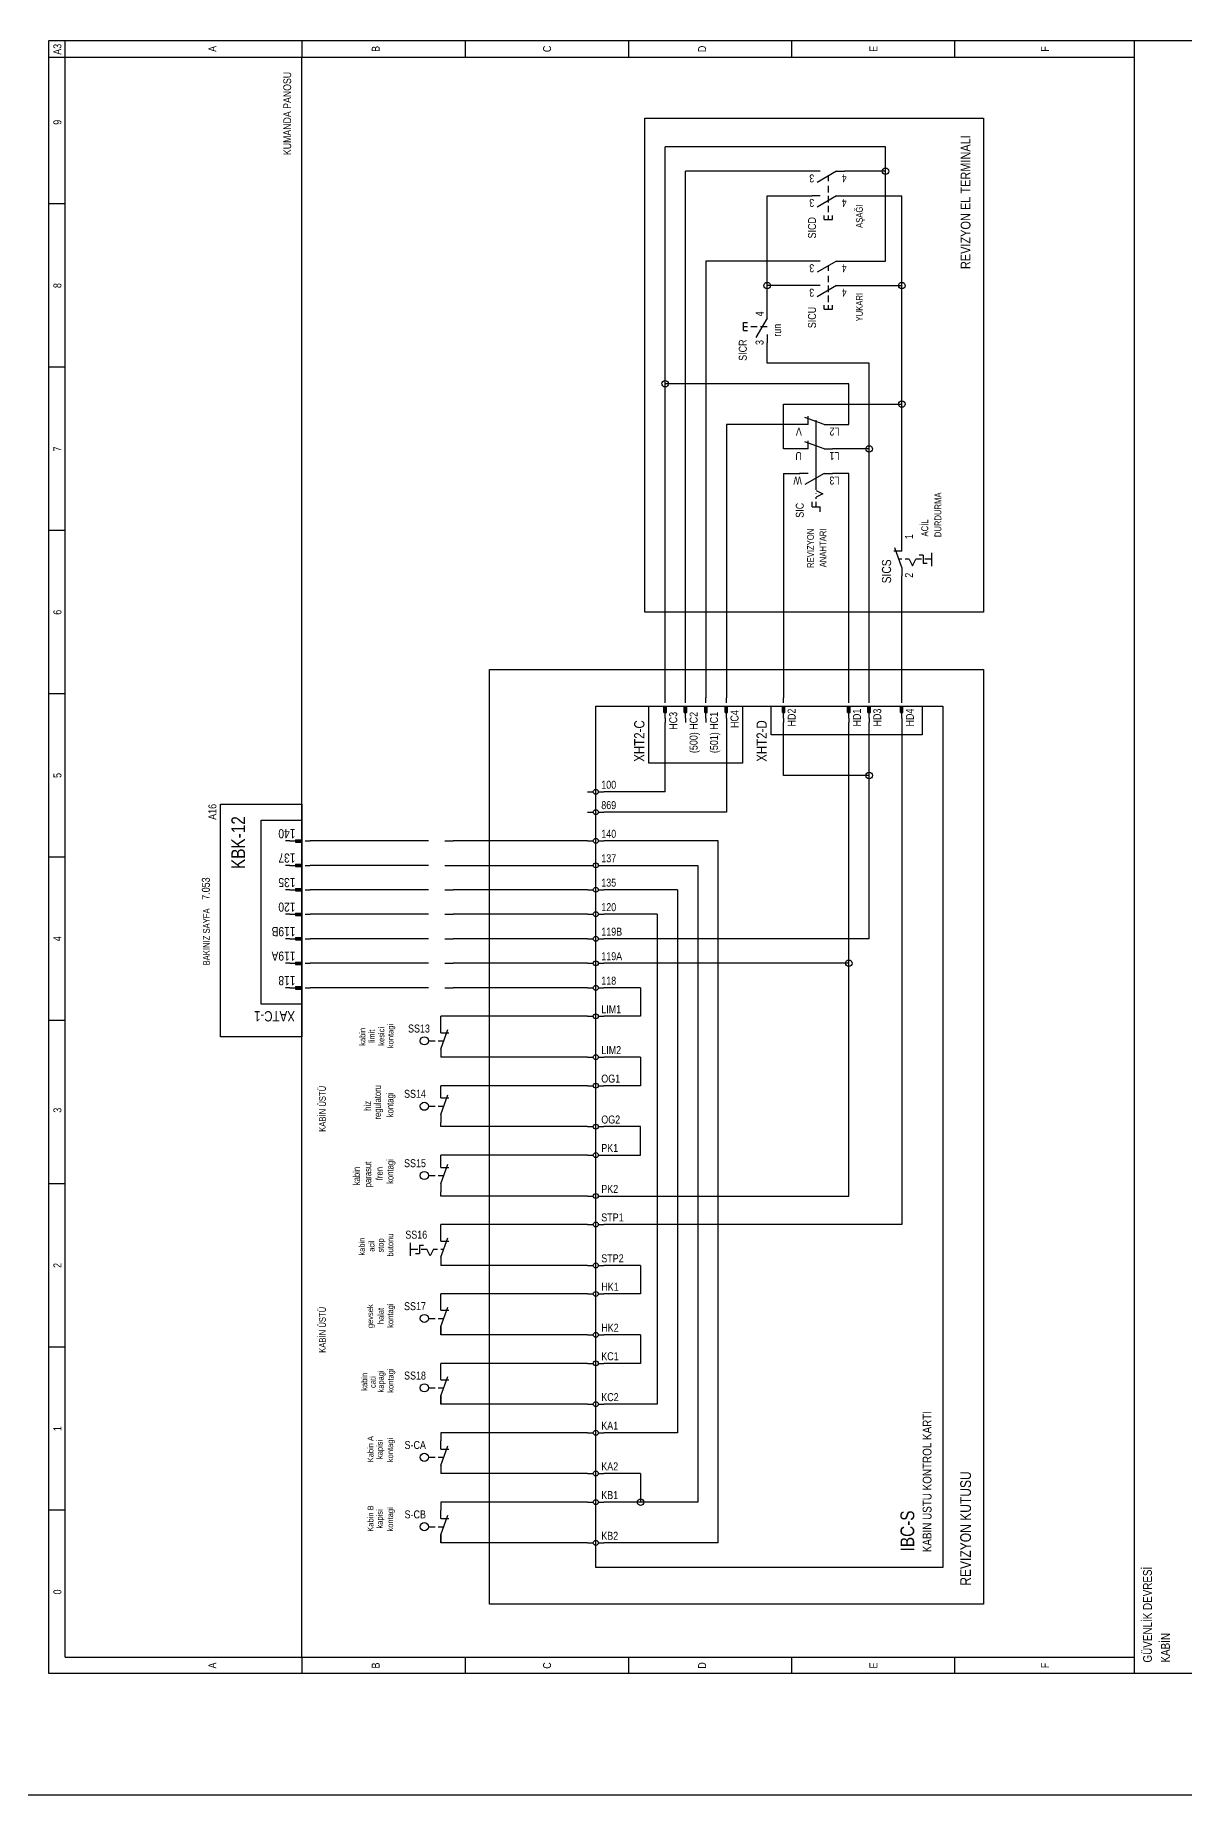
# Model space of a CAD drawing. Header units: centimetres. Extents: x 0 to 14595, y -30 to 2970.
# Drawn here: x 13179 to 13845, y 0 to 1019 of the extents above; entities that cross this region are included whole.
import ezdxf
from ezdxf.enums import TextEntityAlignment as Align

# ---------------------------------------------------------------- set-up
doc = ezdxf.new("R2010")
doc.units = ezdxf.units.CM
for name, color, linetype in [('ASN-CERCEVE', 7, 'CONTINUOUS'), ('ASN-ELEKTRIK', 3, 'CONTINUOUS'), ('ASN-ELEKTRIK-YAZI', 4, 'CONTINUOUS')]:
    doc.layers.add(name, color=color, linetype=linetype)
doc.styles.get("Standard").update_dxf_attribs({"font": 'arial.ttf', "width": 0.8})

msp = doc.modelspace()

# ---------------------------------------------------------------- linework, layer by layer
at = {"layer": 'ASN-CERCEVE'}
for points in [[(0, 0), (14595, 0), (14595, 2970), (0, 2970)], [(100, 0), (14570, 0), (14570, 2970), (100, 2970)]]:
    msp.add_lwpolyline(points, close=True, dxfattribs=at)
at = {"layer": 'ASN-ELEKTRIK'}
for p, q in [((13186.9, 70.2), (13186.9, 1016)), ((13186.9, 1016), (13853.6, 1016)), ((13196.3, 79.7), (13196.3, 1016)), ((13333.5, 1016), (13333.5, 1006.5)), ((13428, 1016), (13428, 1006.5)), ((13522.6, 1016), (13522.6, 1006.5)), ((13617.2, 1006.5), (13617.2, 1016)), ((13711.8, 1006.5), (13711.8, 1016)), ((13815.8, 70.2), (13815.8, 1016)), ((13186.9, 1006.5), (13815.8, 1006.5)), ((13333.5, 79.7), (13333.5, 1006.5)), ((13532.1, 684.9), (13532.1, 971)), ((13532.1, 971), (13728.3, 971)), ((13728.3, 971), (13728.3, 684.9)), ((13671.6, 954.5), (13543.9, 954.5)), ((13543.9, 817.3), (13543.9, 954.5)), ((13671.6, 940.3), (13671.6, 954.5)), ((13555.7, 635.3), (13555.7, 940.3)), ((13629, 940.3), (13555.7, 940.3)), ((13633.7, 940.3), (13629, 940.3)), ((13643.2, 940.3), (13632, 933.8)), ((13643.2, 940.3), (13647.9, 940.3)), ((13671.6, 940.3), (13647.9, 940.3)), ((13671.6, 888.3), (13671.6, 940.3)), ((13638.5, 934.6), (13638.5, 937.6)), ((13638.5, 928), (13638.5, 931.8)), ((13196.3, 921.4), (13186.9, 921.4)), ((13603, 926.1), (13629, 926.1)), ((13603, 874.1), (13603, 926.1)), ((13633.7, 926.1), (13629, 926.1)), ((13643.2, 926.1), (13632, 919.6)), ((13638.5, 922.3), (13638.5, 926.1)), ((13638.5, 916.6), (13638.5, 920.4)), ((13643.2, 926.1), (13647.9, 926.1)), ((13647.9, 926.1), (13681, 926.1)), ((13681, 874.1), (13681, 926.1)), ((13636.1, 912.4), (13636.1, 914.8)), ((13636.1, 912.4), (13640.8, 912.4)), ((13638.5, 912.4), (13638.5, 914.8)), ((13640.8, 912.4), (13640.8, 914.8)), ((13629, 888.3), (13567.5, 888.3)), ((13567.5, 888.3), (13567.5, 635.3)), ((13633.7, 888.3), (13629, 888.3)), ((13643.2, 888.3), (13632, 881.8)), ((13643.2, 888.3), (13647.9, 888.3)), ((13647.9, 888.3), (13671.6, 888.3)), ((13638.5, 882.6), (13638.5, 885.5)), ((13638.5, 876), (13638.5, 879.8)), ((13629, 874.1), (13603, 874.1)), ((13603, 859.9), (13603, 874.1)), ((13633.7, 874.1), (13629, 874.1)), ((13643.2, 874.1), (13632, 867.6)), ((13638.5, 870.3), (13638.5, 874.1)), ((13638.5, 864.6), (13638.5, 868.4)), ((13643.2, 874.1), (13647.9, 874.1)), ((13647.9, 874.1), (13681, 874.1)), ((13681, 805.5), (13681, 874.1)), ((13603, 855.2), (13603, 859.9)), ((13636.1, 860.4), (13636.1, 862.7)), ((13636.1, 860.4), (13640.8, 860.4)), ((13638.5, 860.4), (13638.5, 862.7)), ((13640.8, 860.4), (13640.8, 862.7)), ((13589.3, 852.8), (13591.7, 852.8)), ((13589.3, 848.1), (13589.3, 852.8)), ((13589.3, 850.4), (13591.7, 850.4)), ((13589.3, 848.1), (13591.7, 848.1)), ((13593.6, 850.4), (13597.3, 850.4)), ((13603, 855.2), (13596.5, 844)), ((13599.2, 850.4), (13603, 850.4)), ((13603, 845.7), (13603, 841)), ((13603, 829.2), (13603, 841)), ((13196.3, 826.8), (13186.9, 826.8)), ((13662.1, 829.2), (13603, 829.2)), ((13662.1, 779.5), (13662.1, 829.2)), ((13650.3, 817.3), (13543.9, 817.3)), ((13543.9, 635.3), (13543.9, 817.3)), ((13650.3, 793.7), (13650.3, 817.3)), ((13612.5, 779.5), (13612.5, 805.5)), ((13612.5, 805.5), (13681, 805.5)), ((13681, 725), (13681, 805.5)), ((13636.1, 793.7), (13624.8, 797.8)), ((13626.7, 793.7), (13626.7, 798.4)), ((13631.4, 755.9), (13631.4, 796.1)), ((13579.4, 793.7), (13579.4, 635.3)), ((13621.9, 793.7), (13579.4, 793.7)), ((13621.9, 793.7), (13621.7, 793.7)), ((13626.7, 793.7), (13621.9, 793.7)), ((13636.1, 793.7), (13640.8, 793.7)), ((13640.6, 793.7), (13640.8, 793.7)), ((13640.8, 793.7), (13650.3, 793.7)), ((13621.9, 779.5), (13612.5, 779.5)), ((13621.9, 779.5), (13621.7, 779.5)), ((13626.7, 779.5), (13621.9, 779.5)), ((13636.1, 779.5), (13624.8, 783.6)), ((13626.7, 779.5), (13626.7, 784.2)), ((13636.1, 779.5), (13640.8, 779.5)), ((13640.6, 779.5), (13640.8, 779.5)), ((13662.1, 779.5), (13640.8, 779.5)), ((13662.1, 635.3), (13662.1, 779.5)), ((13612.5, 765.3), (13621.9, 765.3)), ((13612.5, 765.3), (13612.5, 635.3)), ((13621.9, 765.3), (13621.7, 765.3)), ((13626.7, 765.3), (13621.9, 765.3)), ((13636.1, 765.3), (13624.9, 758.9)), ((13636.1, 765.3), (13640.8, 765.3)), ((13640.6, 765.3), (13640.8, 765.3)), ((13650.3, 765.3), (13640.8, 765.3)), ((13650.3, 635.3), (13650.3, 765.3)), ((13631.4, 755.4), (13635.2, 753.5)), ((13629, 745.9), (13629, 748.8)), ((13629, 745.9), (13633.7, 745.9)), ((13631.4, 753.5), (13631.4, 753.6)), ((13635.2, 753.5), (13631.4, 751.6)), ((13631.4, 750.7), (13631.4, 751.6)), ((13631.4, 745.9), (13631.4, 748.8)), ((13633.7, 743.1), (13633.7, 745.9)), ((13196.3, 732.2), (13186.9, 732.2)), ((13681, 720.3), (13681, 725)), ((13681, 720.3), (13676.3, 720.3)), ((13681, 710.9), (13676.9, 722.2)), ((13681, 715.6), (13679.3, 715.6)), ((13685.3, 715.6), (13682.9, 715.6)), ((13685.3, 715.6), (13687.2, 711.8)), ((13687.2, 711.8), (13689.1, 715.6)), ((13692.4, 715.6), (13689.1, 715.6)), ((13693.3, 717.9), (13691, 717.9)), ((13693.3, 717.9), (13693.3, 713.2)), ((13698.4, 715.6), (13694.3, 715.6)), ((13698.4, 711.7), (13698.4, 719.3)), ((13681, 710.9), (13681, 706.1)), ((13681, 635.3), (13681, 706.1)), ((13695.7, 713.2), (13693.3, 713.2)), ((13728.3, 684.9), (13532.1, 684.9)), ((13442.2, 110.4), (13442.2, 651.8)), ((13442.2, 651.8), (13728.3, 651.8)), ((13728.3, 651.8), (13728.3, 110.4)), ((13196.3, 637.7), (13186.9, 637.7)), ((13543.9, 632.4), (13543.9, 635.3)), ((13555.7, 632.4), (13555.7, 635.3)), ((13567.5, 632.4), (13567.5, 635.3)), ((13579.4, 632.4), (13579.4, 635.3)), ((13612.5, 632.4), (13612.5, 635.3)), ((13650.3, 632.4), (13650.3, 635.3)), ((13662.1, 632.4), (13662.1, 635.3)), ((13681, 632.4), (13681, 635.3)), ((13503.7, 131.7), (13503.7, 630.6)), ((13503.7, 630.6), (13704.7, 630.6)), ((13534.4, 597.5), (13534.4, 630.6)), ((13534.4, 630.6), (13588.8, 630.6)), ((13543.2, 630.6), (13544.6, 630.6)), ((13543.2, 626.8), (13543.2, 630.6)), ((13543.2, 626.8), (13544.6, 626.8)), ((13543.4, 626.8), (13543.4, 630.6)), ((13543.7, 626.8), (13543.7, 630.6)), ((13543.9, 623.5), (13543.9, 630.6)), ((13543.9, 623.5), (13543.9, 621.1)), ((13544.1, 626.8), (13544.1, 630.6)), ((13544.4, 626.8), (13544.4, 630.6)), ((13544.6, 626.8), (13544.6, 630.6)), ((13555, 630.6), (13556.4, 630.6)), ((13555, 626.8), (13555, 630.6)), ((13555, 626.8), (13556.4, 626.8)), ((13555.2, 626.8), (13555.2, 630.6)), ((13555.5, 626.8), (13555.5, 630.6)), ((13555.7, 623.5), (13555.7, 630.6)), ((13555.7, 623.5), (13555.7, 621.1)), ((13556, 626.8), (13556, 630.6)), ((13556.2, 626.8), (13556.2, 630.6)), ((13556.4, 626.8), (13556.4, 630.6)), ((13566.8, 630.6), (13568.3, 630.6)), ((13566.8, 626.8), (13566.8, 630.6)), ((13566.8, 626.8), (13568.3, 626.8)), ((13567.1, 626.8), (13567.1, 630.6)), ((13567.3, 626.8), (13567.3, 630.6)), ((13567.5, 623.5), (13567.5, 630.6)), ((13567.5, 623.5), (13567.5, 621.1)), ((13567.8, 626.8), (13567.8, 630.6)), ((13568, 626.8), (13568, 630.6)), ((13568.3, 626.8), (13568.3, 630.6)), ((13578.7, 630.6), (13580.1, 630.6)), ((13578.7, 626.8), (13578.7, 630.6)), ((13578.7, 626.8), (13580.1, 626.8)), ((13578.9, 626.8), (13578.9, 630.6)), ((13579.1, 626.8), (13579.1, 630.6)), ((13579.4, 623.5), (13579.4, 630.6)), ((13579.4, 623.5), (13579.4, 621.1)), ((13579.6, 626.8), (13579.6, 630.6)), ((13579.8, 626.8), (13579.8, 630.6)), ((13580.1, 626.8), (13580.1, 630.6)), ((13588.8, 630.6), (13588.8, 597.5)), ((13605.4, 614), (13605.4, 630.6)), ((13605.4, 630.6), (13692.9, 630.6)), ((13611.8, 630.6), (13613.2, 630.6)), ((13611.8, 626.8), (13611.8, 630.6)), ((13611.8, 626.8), (13613.2, 626.8)), ((13612, 626.8), (13612, 630.6)), ((13612.2, 626.8), (13612.2, 630.6)), ((13612.5, 623.5), (13612.5, 630.6)), ((13612.5, 623.5), (13612.5, 621.1)), ((13612.7, 626.8), (13612.7, 630.6)), ((13612.9, 626.8), (13612.9, 630.6)), ((13613.2, 626.8), (13613.2, 630.6)), ((13649.6, 630.6), (13651, 630.6)), ((13649.6, 626.8), (13649.6, 630.6)), ((13649.6, 626.8), (13651, 626.8)), ((13649.8, 626.8), (13649.8, 630.6)), ((13650.1, 626.8), (13650.1, 630.6)), ((13650.3, 623.5), (13650.3, 630.6)), ((13650.3, 623.5), (13650.3, 621.1)), ((13650.5, 626.8), (13650.5, 630.6)), ((13650.8, 626.8), (13650.8, 630.6)), ((13651, 626.8), (13651, 630.6)), ((13661.4, 630.6), (13662.8, 630.6)), ((13661.4, 626.8), (13661.4, 630.6)), ((13661.4, 626.8), (13662.8, 626.8)), ((13661.6, 626.8), (13661.6, 630.6)), ((13661.9, 626.8), (13661.9, 630.6)), ((13662.1, 623.5), (13662.1, 630.6)), ((13662.1, 623.5), (13662.1, 621.1)), ((13662.4, 626.8), (13662.4, 630.6)), ((13662.6, 626.8), (13662.6, 630.6)), ((13662.8, 626.8), (13662.8, 630.6)), ((13680.3, 630.6), (13681.7, 630.6)), ((13680.3, 626.8), (13680.3, 630.6)), ((13680.3, 626.8), (13681.7, 626.8)), ((13680.6, 626.8), (13680.6, 630.6)), ((13680.8, 626.8), (13680.8, 630.6)), ((13681, 623.5), (13681, 630.6)), ((13681, 623.5), (13681, 621.1)), ((13681.3, 626.8), (13681.3, 630.6)), ((13681.5, 626.8), (13681.5, 630.6)), ((13681.7, 626.8), (13681.7, 630.6)), ((13692.9, 630.6), (13692.9, 614)), ((13704.7, 630.6), (13704.7, 131.7)), ((13543.9, 580.9), (13543.9, 621.1)), ((13579.4, 621.1), (13579.4, 569.1)), ((13692.9, 614), (13605.4, 614)), ((13612.5, 590.4), (13612.5, 621.1)), ((13650.3, 481.6), (13650.3, 621.1)), ((13662.1, 590.4), (13662.1, 621.1)), ((13681, 621.1), (13681, 330.3)), ((13588.8, 597.5), (13534.4, 597.5)), ((13662.1, 590.4), (13612.5, 590.4)), ((13662.1, 495.8), (13662.1, 590.4)), ((13286.2, 439), (13286.2, 573.8)), ((13286.2, 573.8), (13333.5, 573.8)), ((13333.5, 573.8), (13333.5, 439)), ((13499, 580.9), (13502.3, 580.9)), ((13505.1, 580.9), (13508.4, 580.9)), ((13543.9, 580.9), (13508.4, 580.9)), ((13309.8, 458), (13309.8, 564.4)), ((13309.8, 564.4), (13333.5, 564.4)), ((13333.5, 564.4), (13333.5, 458)), ((13499, 569.1), (13502.3, 569.1)), ((13505.1, 569.1), (13508.4, 569.1)), ((13579.4, 569.1), (13508.4, 569.1)), ((13326.4, 552.5), (13324, 552.5)), ((13326.4, 552.5), (13333.5, 552.5)), ((13329.7, 553.2), (13333.5, 553.2)), ((13329.7, 553.2), (13329.7, 551.8)), ((13329.7, 553), (13333.5, 553)), ((13329.7, 552.8), (13333.5, 552.8)), ((13329.7, 552.3), (13333.5, 552.3)), ((13329.7, 552.1), (13333.5, 552.1)), ((13329.7, 551.8), (13333.5, 551.8)), ((13333.5, 553.2), (13333.5, 551.8)), ((13335.4, 552.5), (13338.2, 552.5)), ((13402, 552.5), (13338.2, 552.5)), ((13406.8, 552.5), (13402, 552.5)), ((13416.2, 552.5), (13421, 552.5)), ((13499, 552.5), (13421, 552.5)), ((13499, 552.5), (13502.3, 552.5)), ((13505.1, 552.5), (13508.4, 552.5)), ((13574.6, 552.5), (13508.4, 552.5)), ((13574.6, 145.9), (13574.6, 552.5)), ((13196.3, 543.1), (13186.9, 543.1)), ((13326.4, 538.3), (13324, 538.3)), ((13326.4, 538.3), (13333.5, 538.3)), ((13329.7, 539.1), (13333.5, 539.1)), ((13329.7, 539.1), (13329.7, 537.6)), ((13329.7, 538.8), (13333.5, 538.8)), ((13329.7, 538.6), (13333.5, 538.6)), ((13329.7, 538.1), (13333.5, 538.1)), ((13329.7, 537.9), (13333.5, 537.9)), ((13329.7, 537.6), (13333.5, 537.6)), ((13333.5, 539.1), (13333.5, 537.6)), ((13335.4, 538.3), (13338.2, 538.3)), ((13402, 538.3), (13338.2, 538.3)), ((13406.8, 538.3), (13402, 538.3)), ((13416.2, 538.3), (13421, 538.3)), ((13421, 538.3), (13499, 538.3)), ((13499, 538.3), (13502.3, 538.3)), ((13505.1, 538.3), (13508.4, 538.3)), ((13508.4, 538.3), (13562.8, 538.3)), ((13562.8, 538.3), (13562.8, 169.5)), ((13326.4, 524.2), (13324, 524.2)), ((13326.4, 524.2), (13333.5, 524.2)), ((13329.7, 524.9), (13333.5, 524.9)), ((13329.7, 524.9), (13329.7, 523.5)), ((13329.7, 524.6), (13333.5, 524.6)), ((13329.7, 524.4), (13333.5, 524.4)), ((13329.7, 523.9), (13333.5, 523.9)), ((13329.7, 523.7), (13333.5, 523.7)), ((13329.7, 523.5), (13333.5, 523.5)), ((13333.5, 524.9), (13333.5, 523.5)), ((13335.4, 524.2), (13338.2, 524.2)), ((13402, 524.2), (13338.2, 524.2)), ((13406.8, 524.2), (13402, 524.2)), ((13416.2, 524.2), (13421, 524.2)), ((13499, 524.2), (13421, 524.2)), ((13499, 524.2), (13502.3, 524.2)), ((13505.1, 524.2), (13508.4, 524.2)), ((13551, 524.2), (13508.4, 524.2)), ((13551, 524.2), (13551, 209.7)), ((13326.4, 510), (13324, 510)), ((13326.4, 510), (13333.5, 510)), ((13329.7, 510.7), (13333.5, 510.7)), ((13329.7, 510.7), (13329.7, 509.3)), ((13329.7, 510.4), (13333.5, 510.4)), ((13329.7, 510.2), (13333.5, 510.2)), ((13329.7, 509.7), (13333.5, 509.7)), ((13333.5, 510.7), (13333.5, 509.3)), ((13335.4, 510), (13338.2, 510)), ((13402, 510), (13338.2, 510)), ((13406.8, 510), (13402, 510)), ((13416.2, 510), (13421, 510)), ((13499, 510), (13421, 510)), ((13499, 510), (13502.3, 510)), ((13505.1, 510), (13508.4, 510)), ((13539.2, 510), (13508.4, 510)), ((13539.2, 510), (13539.2, 226.2)), ((13329.7, 509.5), (13333.5, 509.5)), ((13329.7, 509.3), (13333.5, 509.3)), ((13326.4, 495.8), (13324, 495.8)), ((13326.4, 495.8), (13333.5, 495.8)), ((13329.7, 496.5), (13333.5, 496.5)), ((13329.7, 496.5), (13329.7, 495.1)), ((13329.7, 496.3), (13333.5, 496.3)), ((13329.7, 496), (13333.5, 496)), ((13329.7, 495.6), (13333.5, 495.6)), ((13329.7, 495.3), (13333.5, 495.3)), ((13329.7, 495.1), (13333.5, 495.1)), ((13333.5, 496.5), (13333.5, 495.1)), ((13335.4, 495.8), (13338.2, 495.8)), ((13402, 495.8), (13338.2, 495.8)), ((13406.8, 495.8), (13402, 495.8)), ((13416.2, 495.8), (13421, 495.8)), ((13499, 495.8), (13421, 495.8)), ((13499, 495.8), (13502.3, 495.8)), ((13505.1, 495.8), (13508.4, 495.8)), ((13662.1, 495.8), (13508.4, 495.8)), ((13326.4, 481.6), (13324, 481.6)), ((13326.4, 481.6), (13333.5, 481.6)), ((13329.7, 482.3), (13333.5, 482.3)), ((13329.7, 482.3), (13329.7, 480.9)), ((13329.7, 482.1), (13333.5, 482.1)), ((13329.7, 481.8), (13333.5, 481.8)), ((13329.7, 481.4), (13333.5, 481.4)), ((13329.7, 481.1), (13333.5, 481.1)), ((13329.7, 480.9), (13333.5, 480.9)), ((13333.5, 482.3), (13333.5, 480.9)), ((13335.4, 481.6), (13338.2, 481.6)), ((13402, 481.6), (13338.2, 481.6)), ((13406.8, 481.6), (13402, 481.6)), ((13416.2, 481.6), (13421, 481.6)), ((13499, 481.6), (13421, 481.6)), ((13499, 481.6), (13502.3, 481.6)), ((13505.1, 481.6), (13508.4, 481.6)), ((13650.3, 481.6), (13508.4, 481.6)), ((13650.3, 346.8), (13650.3, 481.6)), ((13326.4, 467.4), (13324, 467.4)), ((13326.4, 467.4), (13333.5, 467.4)), ((13329.7, 468.1), (13333.5, 468.1)), ((13329.7, 468.1), (13329.7, 466.7)), ((13329.7, 467.9), (13333.5, 467.9)), ((13329.7, 467.7), (13333.5, 467.7)), ((13329.7, 467.2), (13333.5, 467.2)), ((13329.7, 466.9), (13333.5, 466.9)), ((13329.7, 466.7), (13333.5, 466.7)), ((13333.5, 468.1), (13333.5, 466.7)), ((13335.4, 467.4), (13338.2, 467.4)), ((13402, 467.4), (13338.2, 467.4)), ((13406.8, 467.4), (13402, 467.4)), ((13416.2, 467.4), (13421, 467.4)), ((13499, 467.4), (13421, 467.4)), ((13499, 467.4), (13502.3, 467.4)), ((13505.1, 467.4), (13508.4, 467.4)), ((13529.7, 467.4), (13508.4, 467.4)), ((13529.7, 467.4), (13529.7, 450.9)), ((13196.3, 448.5), (13186.9, 448.5)), ((13333.5, 458), (13309.8, 458)), ((13413.9, 446.1), (13413.9, 450.9)), ((13499, 450.9), (13413.9, 450.9)), ((13499, 450.9), (13502.3, 450.9)), ((13505.1, 450.9), (13508.4, 450.9)), ((13529.7, 450.9), (13508.4, 450.9)), ((13333.5, 439), (13286.2, 439)), ((13413.9, 441.4), (13413.9, 446.1)), ((13413.9, 431.9), (13418, 443.3)), ((13413.9, 441.4), (13418.6, 441.4)), ((13406.8, 436.7), (13410.7, 436.7)), ((13412.3, 436.7), (13415.6, 436.7)), ((13413.9, 431.9), (13413.9, 427.2)), ((13499, 427.2), (13413.9, 427.2)), ((13499, 427.2), (13502.3, 427.2)), ((13505.1, 427.2), (13508.4, 427.2)), ((13529.7, 427.2), (13508.4, 427.2)), ((13529.7, 427.2), (13529.7, 410.7)), ((13499, 410.7), (13413.9, 410.7)), ((13413.9, 408.3), (13413.9, 410.7)), ((13413.9, 403.6), (13413.9, 408.3)), ((13499, 410.7), (13502.3, 410.7)), ((13505.1, 410.7), (13508.4, 410.7)), ((13529.7, 410.7), (13508.4, 410.7)), ((13406.8, 398.8), (13410.7, 398.8)), ((13412.3, 398.8), (13415.6, 398.8)), ((13413.9, 394.1), (13418, 405.5)), ((13413.9, 403.6), (13418.6, 403.6)), ((13413.9, 394.1), (13413.9, 389.4)), ((13413.9, 387), (13413.9, 389.4)), ((13499, 387), (13413.9, 387)), ((13499, 387), (13502.3, 387)), ((13505.1, 387), (13508.4, 387)), ((13529.7, 387), (13508.4, 387)), ((13529.7, 370.5), (13529.7, 387)), ((13499, 370.5), (13413.9, 370.5)), ((13413.9, 368.1), (13413.9, 370.5)), ((13413.9, 363.4), (13413.9, 368.1)), ((13499, 370.5), (13502.3, 370.5)), ((13505.1, 370.5), (13508.4, 370.5)), ((13508.4, 370.5), (13529.7, 370.5)), ((13406.8, 358.7), (13410.7, 358.7)), ((13412.3, 358.7), (13415.6, 358.7)), ((13413.9, 353.9), (13418, 365.3)), ((13413.9, 363.4), (13418.6, 363.4)), ((13196.3, 353.9), (13186.9, 353.9)), ((13413.9, 353.9), (13413.9, 349.2)), ((13413.9, 346.8), (13413.9, 349.2)), ((13499, 346.8), (13413.9, 346.8)), ((13499, 346.8), (13502.3, 346.8)), ((13505.1, 346.8), (13508.4, 346.8)), ((13508.4, 346.8), (13650.3, 346.8)), ((13413.9, 325.6), (13413.9, 330.3)), ((13499, 330.3), (13413.9, 330.3)), ((13499, 330.3), (13502.3, 330.3)), ((13505.1, 330.3), (13508.4, 330.3)), ((13681, 330.3), (13508.4, 330.3)), ((13396.4, 312.1), (13396.4, 319.7)), ((13396.5, 316), (13400.6, 316)), ((13401.6, 318.4), (13403.9, 318.4)), ((13401.6, 318.4), (13401.6, 313.6)), ((13402.5, 316), (13405.8, 316)), ((13407.7, 312.2), (13405.8, 316)), ((13409.6, 316), (13407.7, 312.2)), ((13409.6, 316), (13412, 316)), ((13413.9, 320.7), (13413.9, 325.5)), ((13413.9, 311.3), (13418, 322.6)), ((13413.9, 320.7), (13418.6, 320.7)), ((13413.9, 316), (13415.6, 316)), ((13399.2, 313.6), (13401.6, 313.6)), ((13413.9, 311.3), (13413.9, 306.5)), ((13413.9, 306.5), (13413.9, 306.6)), ((13499, 306.6), (13413.9, 306.6)), ((13499, 306.6), (13502.3, 306.6)), ((13505.1, 306.6), (13508.4, 306.6)), ((13529.7, 306.6), (13508.4, 306.6)), ((13529.7, 306.6), (13529.7, 290.1)), ((13413.9, 285.4), (13413.9, 290.1)), ((13499, 290.1), (13413.9, 290.1)), ((13499, 290.1), (13502.3, 290.1)), ((13505.1, 290.1), (13508.4, 290.1)), ((13529.7, 290.1), (13508.4, 290.1)), ((13406.8, 275.9), (13410.7, 275.9)), ((13412.3, 275.9), (13415.6, 275.9)), ((13413.9, 280.6), (13413.9, 285.4)), ((13413.9, 271.2), (13418, 282.5)), ((13413.9, 280.6), (13418.6, 280.6)), ((13413.9, 271.2), (13413.9, 266.4)), ((13413.9, 266.4), (13413.9, 271.2)), ((13499, 266.4), (13413.9, 266.4)), ((13499, 266.4), (13502.3, 266.4)), ((13505.1, 266.4), (13508.4, 266.4)), ((13529.7, 266.4), (13508.4, 266.4)), ((13529.7, 266.4), (13529.7, 249.9)), ((13196.3, 259.3), (13186.9, 259.3)), ((13413.9, 245.2), (13413.9, 249.9)), ((13499, 249.9), (13413.9, 249.9)), ((13413.9, 240.4), (13413.9, 245.2)), ((13499, 249.9), (13502.3, 249.9)), ((13505.1, 249.9), (13508.4, 249.9)), ((13529.7, 249.9), (13508.4, 249.9)), ((13406.8, 235.7), (13410.7, 235.7)), ((13412.3, 235.7), (13415.6, 235.7)), ((13413.9, 231), (13418, 242.3)), ((13413.9, 240.4), (13418.6, 240.4)), ((13413.9, 231), (13413.9, 226.2)), ((13413.9, 226.2), (13413.9, 231)), ((13499, 226.2), (13413.9, 226.2)), ((13499, 226.2), (13502.3, 226.2)), ((13505.1, 226.2), (13508.4, 226.2)), ((13539.2, 226.2), (13508.4, 226.2)), ((13413.9, 209.7), (13413.9, 205)), ((13499, 209.7), (13413.9, 209.7)), ((13413.9, 200.2), (13413.9, 205)), ((13499, 209.7), (13502.3, 209.7)), ((13505.1, 209.7), (13508.4, 209.7)), ((13551, 209.7), (13508.4, 209.7)), ((13406.8, 195.5), (13410.7, 195.5)), ((13412.3, 195.5), (13415.6, 195.5)), ((13413.9, 190.8), (13418, 202.1)), ((13413.9, 200.2), (13418.6, 200.2)), ((13413.9, 190.8), (13413.9, 186.1)), ((13413.9, 190.8), (13413.9, 186.1)), ((13499, 186.1), (13413.9, 186.1)), ((13499, 186.1), (13502.3, 186.1)), ((13505.1, 186.1), (13508.4, 186.1)), ((13529.7, 186.1), (13508.4, 186.1)), ((13529.7, 186.1), (13529.7, 169.5)), ((13196.3, 164.8), (13186.9, 164.8)), ((13413.9, 169.5), (13413.9, 164.8)), ((13499, 169.5), (13413.9, 169.5)), ((13413.9, 160), (13413.9, 164.8)), ((13499, 169.5), (13502.3, 169.5)), ((13505.1, 169.5), (13508.4, 169.5)), ((13529.7, 169.5), (13508.4, 169.5)), ((13562.8, 169.5), (13529.7, 169.5)), ((13406.8, 155.3), (13410.7, 155.3)), ((13412.3, 155.3), (13415.6, 155.3)), ((13413.9, 150.6), (13418, 161.9)), ((13413.9, 160), (13418.6, 160)), ((13413.9, 150.6), (13413.9, 145.9)), ((13413.9, 145.9), (13413.9, 150.6)), ((13499, 145.9), (13413.9, 145.9)), ((13499, 145.9), (13502.3, 145.9)), ((13505.1, 145.9), (13508.4, 145.9)), ((13574.6, 145.9), (13508.4, 145.9)), ((13704.7, 131.7), (13503.7, 131.7)), ((13728.3, 110.4), (13442.2, 110.4)), ((13196.3, 79.7), (13815.8, 79.7)), ((13333.5, 79.7), (13333.5, 70.2)), ((13428, 79.7), (13428, 70.2)), ((13522.6, 79.7), (13522.6, 70.2)), ((13617.2, 70.2), (13617.2, 79.7)), ((13711.8, 70.2), (13711.8, 79.7)), ((13853.6, 70.2), (13186.9, 70.2))]:
    msp.add_line(p, q, dxfattribs=at)
for centre, radius in [((13671.6, 940.3), 1.89), ((13603, 874.1), 1.89), ((13681, 874.1), 1.89), ((13543.9, 817.3), 1.89), ((13681, 805.5), 1.89), ((13662.1, 779.5), 1.89), ((13662.1, 590.4), 1.89), ((13503.7, 580.9), 1.42), ((13503.7, 569.1), 1.42), ((13503.7, 552.5), 1.42), ((13503.7, 538.3), 1.42), ((13503.7, 524.2), 1.42), ((13503.7, 510), 1.42), ((13503.7, 495.8), 1.42), ((13503.7, 481.6), 1.42), ((13650.3, 481.6), 1.89), ((13503.7, 467.4), 1.42), ((13503.7, 450.9), 1.42), ((13404.4, 436.7), 2.36), ((13503.7, 427.2), 1.42), ((13503.7, 410.7), 1.42), ((13404.4, 398.8), 2.36), ((13503.7, 387), 1.42), ((13503.7, 370.5), 1.42), ((13404.4, 358.7), 2.36), ((13503.7, 346.8), 1.42), ((13503.7, 330.3), 1.42), ((13503.7, 306.6), 1.42), ((13503.7, 290.1), 1.42), ((13404.4, 275.9), 2.36), ((13503.7, 266.4), 1.42), ((13503.7, 249.9), 1.42), ((13404.4, 235.7), 2.36), ((13503.7, 226.2), 1.42), ((13503.7, 209.7), 1.42), ((13404.4, 195.5), 2.36), ((13503.7, 186.1), 1.42), ((13503.7, 169.5), 1.42), ((13529.7, 169.5), 1.89), ((13404.4, 155.3), 2.36), ((13503.7, 145.9), 1.42)]:
    msp.add_circle(centre, radius, dxfattribs=at)

# ---------------------------------------------------------------- texts
at = {"layer": 'ASN-ELEKTRIK-YAZI', "width": 0.8}
for s, height, rotation, p in [('A3', 4.63, 90, (13194.1, 1007.8)), ('3', 4.63, 180, (13630.3, 938.5)), ('3', 4.63, 180, (13630.3, 924.3)), ('3', 4.63, 180, (13630.3, 886.5)), ('3', 4.63, 180, (13630.3, 872.3)), ('run', 4.63, 90, (13611.1, 844.5)), ('3', 4.63, 90, (13600.9, 839.7)), ('V', 4.63, 180, (13623.1, 791.9)), ('U', 4.63, 180, (13623.1, 777.7)), ('W', 4.63, 180, (13623.1, 763.5)), ('DURDURMA', 3.97, 90, (13703.9, 728.4)), ('ACİL', 3.97, 90, (13696.3, 728.8)), ('1', 4.63, 90, (13687.5, 727.3)), ('XHT2-C', 5.96, 90, (13531.9, 598.3)), ('XHT2-D', 5.96, 90, (13602.8, 598.3)), ('140', 5.3, 180, (13329.7, 559.3)), ('137', 5.3, 180, (13329.7, 545.2)), ('7.053', 4.63, 90, (13280.1, 518.4)), ('135', 5.3, 180, (13329.7, 531)), ('120', 5.3, 180, (13329.7, 516.8)), ('119B', 5.3, 180, (13329.7, 502.6)), ('119A', 5.3, 180, (13329.7, 488.4)), ('118', 5.3, 180, (13329.7, 474.2)), ('XATC-1', 5.96, 180, (13329.4, 453.9)), ('KABIN USTU KONTROL KARTI', 5.107, 90, (13698.2, 140.5)), ('REVIZYON KUTUSU', 6.242, 90, (13721.1, 121.1)), ('IBC-S', 7.94, 90, (13688.2, 141)), ('GÜVENLİK DEVRESİ', 5.107, 90, (13825.9, 76.6)), ('KABİN', 5.11, 90, (13836.3, 76.6))]:
    msp.add_text(s, height=height, rotation=rotation, dxfattribs=at).set_placement(p)
for s, height, p in [('A', 4.63, (13283.9, 1011.2)), ('B', 4.63, (13378.5, 1011.2)), ('C', 4.63, (13477.8, 1011.2)), ('D', 4.63, (13567.6, 1011.2)), ('E', 4.63, (13666.9, 1011.2)), ('F', 4.63, (13766.2, 1011.2)), ('9', 4.63, (13194.1, 968.7)), ('AŞAĞI', 3.97, (13658.4, 914.3)), ('8', 4.63, (13194.1, 874.1)), ('YUKARI', 3.97, (13658.4, 861.6)), ('7', 4.63, (13194.1, 779.5)), ('SICS', 5.3, (13674.8, 708.6)), ('6', 4.63, (13194.1, 684.9)), ('5', 4.63, (13194.1, 590.4)), ('4', 4.63, (13194.1, 495.8)), ('kabin', 3.4, (13370.2, 439)), ('limit', 3.4, (13375.6, 439.3)), ('kesici', 3.4, (13381.2, 439.3)), ('kontagi', 3.4, (13386.5, 439.5)), ('KABİN ÜSTÜ', 3.97, (13347.3, 397.3)), ('regulatoru', 3.97, (13379.3, 401.1)), ('3', 4.63, (13194.1, 396.5)), ('hiz', 3.97, (13373.5, 399)), ('kontagi', 3.97, (13386.5, 399.6)), ('kontagi', 3.97, (13386.5, 361)), ('kabin', 3.97, (13367.1, 358.4)), ('parasut', 3.97, (13373.6, 359.3)), ('fren', 3.97, (13380.3, 359.8)), ('kabin', 3.4, (13369.9, 317.5)), ('acil', 3.4, (13375.5, 317.8)), ('stop', 3.4, (13380.8, 318.2)), ('butonu', 3.4, (13386.4, 318.4)), ('2', 4.63, (13194.1, 306.6)), ('KABİN ÜSTÜ', 3.97, (13347.3, 269.3)), ('gevsek', 3.4, (13374.7, 277.2)), ('halat', 3.4, (13380.8, 277.3)), ('kontagi', 3.4, (13386.4, 277.5)), ('kapagi', 3.4, (13380.9, 239.4)), ('kontagi', 3.4, (13386.5, 239.9)), ('kabin', 3.4, (13371.3, 239.2)), ('cati', 3.4, (13376.2, 239)), ('1', 4.63, (13194.1, 212.1)), ('Kabin A', 3.4, (13374.9, 200.2)), ('kapisi', 3.4, (13380.2, 200)), ('kontagi', 3.4, (13386.3, 199.7)), ('Kabin B', 3.4, (13374.9, 160)), ('kapisi', 3.4, (13380.2, 159.8)), ('kontagi', 3.4, (13386.3, 159.5)), ('0', 4.63, (13194.1, 117.5)), ('A', 4.63, (13283.9, 74.9)), ('B', 4.63, (13378.5, 74.9)), ('C', 4.63, (13477.8, 74.9)), ('D', 4.63, (13567.6, 74.9)), ('E', 4.63, (13666.9, 74.9)), ('F', 4.63, (13766.2, 74.9))]:
    msp.add_text(s, height=height, rotation=90, dxfattribs=at).set_placement(p, align=Align.CENTER)
for s, height, rotation, p in [('KUMANDA PANOSU', 4.54, 90, (13327.2, 997.9)), ('REVIZYON EL TERMINALI', 5.675, 90, (13720.8, 961.2)), ('4', 4.63, 180, (13646.2, 938.5)), ('4', 4.63, 180, (13646.2, 924.3)), ('SICD', 4.63, 90, (13631.3, 913.8)), ('4', 4.63, 180, (13646.2, 886.5)), ('4', 4.63, 180, (13646.2, 872.3)), ('4', 4.63, 90, (13600.9, 859.2)), ('SICU', 4.63, 90, (13631.3, 861.8)), ('SICR', 4.63, 90, (13591.2, 842.9)), ('L2', 4.63, 180, (13639.1, 791.9)), ('L1', 4.63, 180, (13639.1, 777.7)), ('L3', 4.63, 180, (13639.1, 763.5)), ('SIC', 4.63, 90, (13624.2, 748.3)), ('REVIZYON', 3.97, 90, (13630.1, 733.3)), ('ANAHTARI', 3.97, 90, (13637.3, 733.4)), ('2', 4.63, 90, (13687.5, 707.8)), ('HC3', 4.63, 90, (13550.9, 627.2)), ('(500) HC2', 4.63, 90, (13562.7, 627.2)), ('(501) HC1', 4.63, 90, (13574.5, 627.2)), ('HC4', 4.63, 90, (13586.4, 628.2)), ('HD2', 4.63, 90, (13619.5, 629.1)), ('HD1', 4.63, 90, (13657.3, 629.1)), ('HD3', 4.63, 90, (13669.1, 629.1)), ('HD4', 4.63, 90, (13688, 629.1)), ('A16', 4.63, 90, (13283.9, 573.9)), ('KBK-12', 7.94, 90, (13300.5, 566.8)), ('BAKINIZ SAYFA', 3.972, 90, (13280.1, 513.4))]:
    msp.add_text(s, height=height, rotation=rotation, dxfattribs=at).set_placement(p, align=Align.RIGHT)
for s, p in [('100', (13506.9, 582.7)), ('869', (13506.9, 570.9)), ('140', (13506.9, 554.3)), ('137', (13506.9, 540.1)), ('135', (13506.9, 526)), ('120', (13506.9, 511.8)), ('119B', (13506.9, 497.6)), ('119A', (13506.9, 483.4)), ('118', (13506.9, 469.2)), ('LIM1', (13506.9, 452.7)), ('LIM2', (13506.9, 429)), ('OG1', (13506.9, 412.5)), ('OG2', (13506.9, 388.8)), ('PK1', (13506.9, 372.3)), ('PK2', (13506.9, 348.6)), ('STP1', (13506.9, 332.1)), ('STP2', (13506.9, 308.4)), ('HK1', (13506.9, 291.9)), ('HK2', (13506.9, 268.2)), ('KC1', (13506.9, 251.7)), ('KC2', (13506.9, 228)), ('KA1', (13506.9, 211.5)), ('KA2', (13506.9, 187.9)), ('KB1', (13506.9, 171.3)), ('KB2', (13506.9, 147.7))]:
    msp.add_text(s, height=4.63, dxfattribs=at).set_placement(p)
for s, p in [('SS13', (13407.6, 441.5)), ('SS14', (13405.3, 403.7)), ('SS15', (13405.3, 363.5)), ('SS17', (13405.3, 280.7)), ('SS18', (13405.3, 240.5)), ('S-CA', (13405.3, 200.3)), ('S-CB', (13405.3, 160.1))]:
    msp.add_text(s, height=4.63, dxfattribs=at).set_placement(p, align=Align.RIGHT)
msp.add_text('SS16', height=4.63, dxfattribs=at).set_placement((13399.7, 322.1), align=Align.CENTER)

doc.saveas('drawing.dxf')
